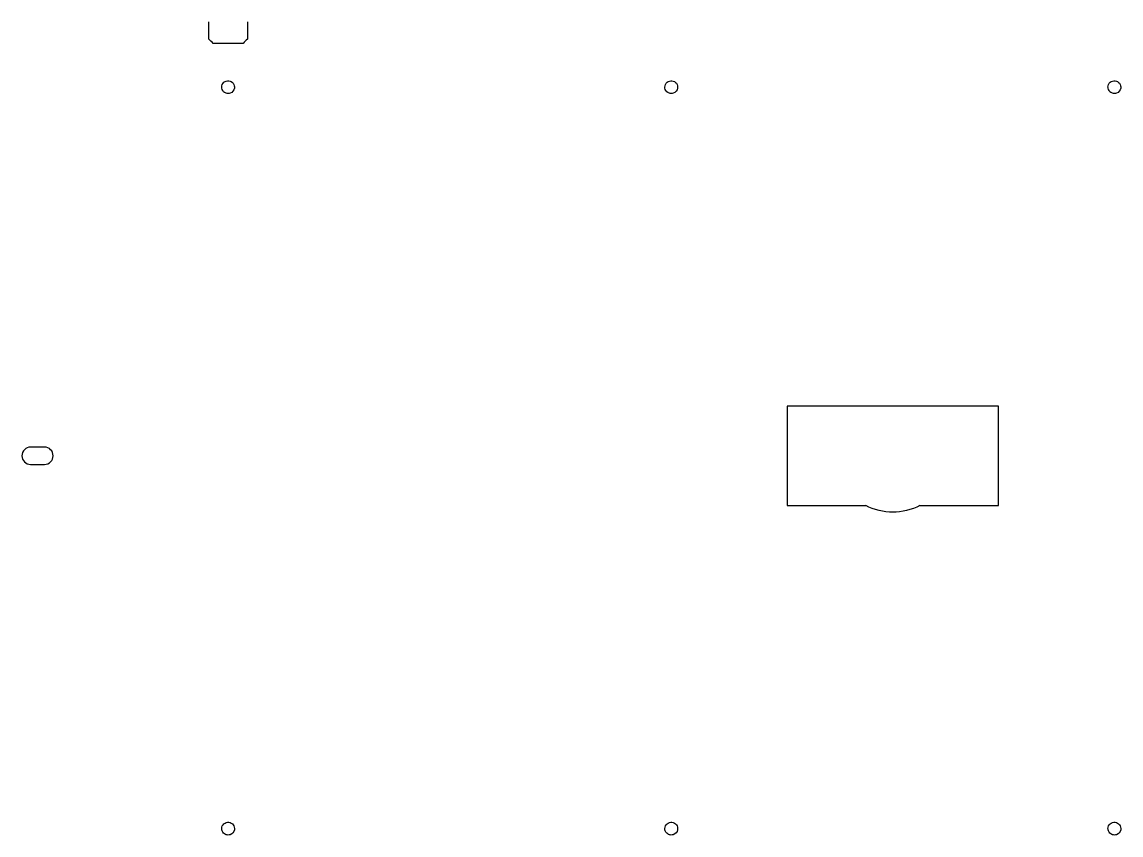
# Model space of a CAD drawing. Extents: x -282 to -24, y -190 to 0.
import ezdxf

# ---------------------------------------------------------------- set-up
doc = ezdxf.new("R2010")
doc.units = 0
doc.header["$MEASUREMENT"] = 0
doc.layers.get('0').update_dxf_attribs({"linetype": 'CONTINUOUS'})

msp = doc.modelspace()

# ---------------------------------------------------------------- linework, layer by layer
for p, q in [((-237.83, -4), (-237.83, 0)), ((-228.82, 0), (-228.82, -4)), ((-229.82, -5), (-236.83, -5)), ((-102.53, -89.9), (-102.53, -113.15)), ((-53.11, -89.9), (-102.53, -89.9)), ((-53.11, -113.15), (-53.11, -89.9)), ((-102.53, -113.15), (-84.15, -113.15)), ((-71.48, -113.15), (-53.11, -113.15))]:
    msp.add_line(p, q)
msp.add_lwpolyline([(-276.27, -99.49), (-279.53, -99.49, 1), (-279.53, -103.52), (-276.27, -103.52, 1)], format="xyb", close=True)
for points in [[(-236.83, -5), (-237.16, -4.67), (-237.5, -4.33), (-237.83, -4)], [(-228.82, -4), (-229.15, -4.33), (-229.49, -4.67), (-229.82, -5)], [(-77.82, -114.71), (-79.92, -114.71), (-82.18, -114.18), (-84.15, -113.15)], [(-71.48, -113.15), (-73.46, -114.18), (-75.72, -114.71), (-77.82, -114.71)]]:
    msp.add_open_spline(points, degree=3)
for points, knots in [([(-234.83, -15.25), (-234.83, -14.84), (-234.62, -14.39), (-234.3, -14.11), (-233.99, -13.85), (-233.56, -13.71), (-233.15, -13.76), (-232.75, -13.81), (-232.37, -14.03), (-232.12, -14.35), (-231.88, -14.68), (-231.78, -15.11), (-231.85, -15.51), (-231.94, -16.03), (-232.33, -16.5), (-232.84, -16.67), (-233, -16.72), (-233.16, -16.75), (-233.33, -16.75)], [0, 0, 0, 0, 0.124471, 0.124471, 0.124471, 0.2434872, 0.2434872, 0.2434872, 0.3601584, 0.3601584, 0.3601584, 0.477355, 0.477355, 0.477355, 0.6307959, 0.6307959, 0.6307959, 0.6780806, 0.6780806, 0.6780806, 0.6780806]), ([(-233.33, -16.75), (-233.62, -16.75), (-233.91, -16.66), (-234.15, -16.5), (-234.49, -16.28), (-234.73, -15.91), (-234.8, -15.51), (-234.82, -15.42), (-234.83, -15.34), (-234.83, -15.25)], [0.6780806, 0.6780806, 0.6780806, 0.6780806, 0.761586, 0.761586, 0.761586, 0.8785481, 0.8785481, 0.8785481, 0.9041074, 0.9041074, 0.9041074, 0.9041074]), ([(-131.15, -15.25), (-131.15, -14.84), (-130.95, -14.39), (-130.63, -14.11), (-130.32, -13.85), (-129.88, -13.71), (-129.48, -13.76), (-129.08, -13.81), (-128.69, -14.03), (-128.45, -14.35), (-128.21, -14.68), (-128.11, -15.11), (-128.18, -15.51), (-128.27, -16.03), (-128.66, -16.5), (-129.17, -16.67), (-129.33, -16.72), (-129.49, -16.75), (-129.65, -16.75)], [0, 0, 0, 0, 0.124471, 0.124471, 0.124471, 0.2434872, 0.2434872, 0.2434872, 0.3601584, 0.3601584, 0.3601584, 0.477355, 0.477355, 0.477355, 0.6307959, 0.6307959, 0.6307959, 0.6780806, 0.6780806, 0.6780806, 0.6780806]), ([(-129.65, -16.75), (-129.94, -16.75), (-130.24, -16.66), (-130.48, -16.5), (-130.82, -16.28), (-131.06, -15.91), (-131.13, -15.51), (-131.15, -15.42), (-131.15, -15.34), (-131.15, -15.25)], [0.6780806, 0.6780806, 0.6780806, 0.6780806, 0.761586, 0.761586, 0.761586, 0.8785481, 0.8785481, 0.8785481, 0.9041074, 0.9041074, 0.9041074, 0.9041074]), ([(-27.48, -15.25), (-27.48, -14.84), (-27.28, -14.39), (-26.96, -14.11), (-26.65, -13.85), (-26.21, -13.71), (-25.8, -13.76), (-25.4, -13.81), (-25.02, -14.03), (-24.78, -14.35), (-24.54, -14.68), (-24.43, -15.11), (-24.5, -15.51), (-24.59, -16.03), (-24.98, -16.5), (-25.5, -16.67), (-25.66, -16.72), (-25.82, -16.75), (-25.98, -16.75)], [0, 0, 0, 0, 0.124471, 0.124471, 0.124471, 0.2434872, 0.2434872, 0.2434872, 0.3601584, 0.3601584, 0.3601584, 0.477355, 0.477355, 0.477355, 0.6307959, 0.6307959, 0.6307959, 0.6780806, 0.6780806, 0.6780806, 0.6780806]), ([(-25.98, -16.75), (-26.27, -16.75), (-26.56, -16.66), (-26.81, -16.5), (-27.15, -16.28), (-27.39, -15.91), (-27.46, -15.51), (-27.47, -15.42), (-27.48, -15.34), (-27.48, -15.25)], [0.6780806, 0.6780806, 0.6780806, 0.6780806, 0.761586, 0.761586, 0.761586, 0.8785481, 0.8785481, 0.8785481, 0.9041074, 0.9041074, 0.9041074, 0.9041074]), ([(-234.83, -188.75), (-234.83, -188.34), (-234.62, -187.89), (-234.3, -187.61), (-233.99, -187.35), (-233.56, -187.21), (-233.15, -187.26), (-232.75, -187.31), (-232.37, -187.53), (-232.12, -187.85), (-231.88, -188.18), (-231.78, -188.61), (-231.85, -189.01), (-231.94, -189.53), (-232.33, -190), (-232.84, -190.17), (-233, -190.22), (-233.16, -190.25), (-233.33, -190.25)], [0, 0, 0, 0, 0.124471, 0.124471, 0.124471, 0.2434872, 0.2434872, 0.2434872, 0.3601584, 0.3601584, 0.3601584, 0.477355, 0.477355, 0.477355, 0.6307959, 0.6307959, 0.6307959, 0.6780806, 0.6780806, 0.6780806, 0.6780806]), ([(-131.15, -188.75), (-131.15, -188.34), (-130.95, -187.89), (-130.63, -187.61), (-130.32, -187.35), (-129.88, -187.21), (-129.48, -187.26), (-129.08, -187.31), (-128.69, -187.53), (-128.45, -187.85), (-128.21, -188.18), (-128.11, -188.61), (-128.18, -189.01), (-128.27, -189.53), (-128.66, -190), (-129.17, -190.17), (-129.33, -190.22), (-129.49, -190.25), (-129.65, -190.25)], [0, 0, 0, 0, 0.124471, 0.124471, 0.124471, 0.2434872, 0.2434872, 0.2434872, 0.3601584, 0.3601584, 0.3601584, 0.477355, 0.477355, 0.477355, 0.6307959, 0.6307959, 0.6307959, 0.6780806, 0.6780806, 0.6780806, 0.6780806]), ([(-27.48, -188.75), (-27.48, -188.34), (-27.28, -187.89), (-26.96, -187.61), (-26.65, -187.35), (-26.21, -187.21), (-25.8, -187.26), (-25.4, -187.31), (-25.02, -187.53), (-24.78, -187.85), (-24.54, -188.18), (-24.43, -188.61), (-24.5, -189.01), (-24.59, -189.53), (-24.98, -190), (-25.5, -190.17), (-25.66, -190.22), (-25.82, -190.25), (-25.98, -190.25)], [0, 0, 0, 0, 0.124471, 0.124471, 0.124471, 0.2434872, 0.2434872, 0.2434872, 0.3601584, 0.3601584, 0.3601584, 0.477355, 0.477355, 0.477355, 0.6307959, 0.6307959, 0.6307959, 0.6780806, 0.6780806, 0.6780806, 0.6780806]), ([(-233.33, -190.25), (-233.62, -190.25), (-233.91, -190.16), (-234.15, -190), (-234.49, -189.78), (-234.73, -189.41), (-234.8, -189.01), (-234.82, -188.92), (-234.83, -188.84), (-234.83, -188.75)], [0.6780806, 0.6780806, 0.6780806, 0.6780806, 0.761586, 0.761586, 0.761586, 0.8785481, 0.8785481, 0.8785481, 0.9041074, 0.9041074, 0.9041074, 0.9041074]), ([(-129.65, -190.25), (-129.94, -190.25), (-130.24, -190.16), (-130.48, -190), (-130.82, -189.78), (-131.06, -189.41), (-131.13, -189.01), (-131.15, -188.92), (-131.15, -188.84), (-131.15, -188.75)], [0.6780806, 0.6780806, 0.6780806, 0.6780806, 0.761586, 0.761586, 0.761586, 0.8785481, 0.8785481, 0.8785481, 0.9041074, 0.9041074, 0.9041074, 0.9041074]), ([(-25.98, -190.25), (-26.27, -190.25), (-26.56, -190.16), (-26.81, -190), (-27.15, -189.78), (-27.39, -189.41), (-27.46, -189.01), (-27.47, -188.92), (-27.48, -188.84), (-27.48, -188.75)], [0.6780806, 0.6780806, 0.6780806, 0.6780806, 0.761586, 0.761586, 0.761586, 0.8785481, 0.8785481, 0.8785481, 0.9041074, 0.9041074, 0.9041074, 0.9041074])]:
    msp.add_open_spline(points, degree=3, knots=knots)

doc.saveas('drawing.dxf')
